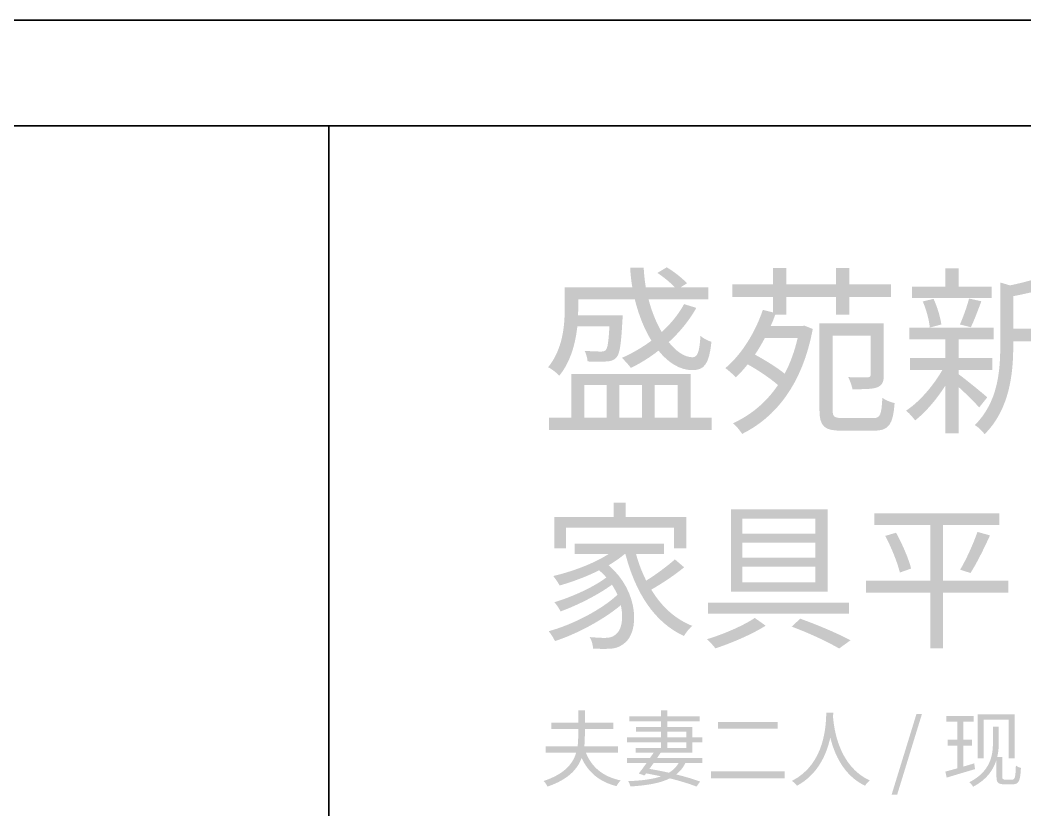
# Model space of a CAD drawing. Header units: millimetres. Extents: x -4600 to 229000, y -4300 to 19460.
# Drawn here: x 56231 to 60033, y 16471 to 19460 of the extents above; entities that cross this region are included whole.
import ezdxf

# ---------------------------------------------------------------- set-up
doc = ezdxf.new("R2010")
doc.units = ezdxf.units.MM
doc.header["$LTSCALE"] = 100
doc.layers.add('A-NOTE', color=7, linetype='Continuous', lineweight=18)
doc.layers.add('A-SHEET', color=7, linetype='Continuous', lineweight=35)

# ---------------------------------------------------------------- blocks, each defined once
blk = doc.blocks.new('A02_SHEET')
at = {"layer": 'A-NOTE'}
h = blk.add_hatch(color=256, dxfattribs=at)
edge = h.paths.add_edge_path()
edge.add_spline(control_points=[(18642.7, 18503.2), (18664.5, 18488.9), (18691.8, 18467.1), (18708.9, 18448.6)], knot_values=[0, 0, 0, 0, 1, 1, 1, 1], degree=3, periodic=0)
edge.add_line((18708.9, 18448.6), (18599, 18448.6))
edge.add_spline(control_points=[(18599, 18448.6), (18595, 18472.5), (18592.2, 18497.7), (18590.9, 18523)], knot_values=[0, 0, 0, 0, 1, 1, 1, 1], degree=3, periodic=0)
edge.add_line((18590.9, 18523), (18539.7, 18523))
edge.add_spline(control_points=[(18539.7, 18523), (18541.1, 18497.7), (18543.8, 18472.5), (18547.9, 18448.6)], knot_values=[0, 0, 0, 0, 1, 1, 1, 1], degree=3, periodic=0)
edge.add_line((18547.9, 18448.6), (18292.1, 18448.6))
edge.add_line((18292.1, 18448.6), (18292.1, 18366.8))
edge.add_spline(control_points=[(18292.1, 18366.8), (18292.1, 18302), (18283.9, 18213.3), (18229.3, 18146.5)], knot_values=[0, 0, 0, 0, 1, 1, 1, 1], degree=3, periodic=0)
edge.add_spline(control_points=[(18229.3, 18146.5), (18240.9, 18141), (18263.4, 18123.9), (18271.6, 18114.4)], knot_values=[0, 0, 0, 0, 1, 1, 1, 1], degree=3, periodic=0)
edge.add_spline(control_points=[(18271.6, 18114.4), (18314.6, 18166.9), (18333, 18237.9), (18339.8, 18300.6)], knot_values=[0, 0, 0, 0, 1, 1, 1, 1], degree=3, periodic=0)
edge.add_line((18339.8, 18300.6), (18461.3, 18300.6))
edge.add_spline(control_points=[(18461.3, 18300.6), (18457.8, 18242), (18454.4, 18218.8), (18447.6, 18211.9)], knot_values=[0, 0, 0, 0, 1, 1, 1, 1], degree=3, periodic=0)
edge.add_spline(control_points=[(18447.6, 18211.9), (18443.5, 18206.5), (18437.4, 18205.8), (18428.5, 18205.8), (18418.3, 18205.8), (18393.7, 18206.5), (18367.1, 18208.5)], knot_values=[0, 0, 0, 0, 1, 1, 1, 2, 2, 2, 2], degree=3, periodic=0)
edge.add_spline(control_points=[(18367.1, 18208.5), (18373.3, 18198.3), (18377.4, 18181.2), (18378.7, 18168.3)], knot_values=[0, 0, 0, 0, 1, 1, 1, 1], degree=3, periodic=0)
edge.add_spline(control_points=[(18378.7, 18168.3), (18408, 18166.9), (18436, 18166.9), (18450.3, 18168.3)], knot_values=[0, 0, 0, 0, 1, 1, 1, 1], degree=3, periodic=0)
edge.add_spline(control_points=[(18450.3, 18168.3), (18467.4, 18169), (18478.3, 18173.1), (18487.9, 18183.3)], knot_values=[0, 0, 0, 0, 1, 1, 1, 1], degree=3, periodic=0)
edge.add_spline(control_points=[(18487.9, 18183.3), (18500.8, 18198.3), (18505.6, 18234.4), (18510.4, 18323.8)], knot_values=[0, 0, 0, 0, 1, 1, 1, 1], degree=3, periodic=0)
edge.add_spline(control_points=[(18510.4, 18323.8), (18511.1, 18329.9), (18511.1, 18342.2), (18511.1, 18342.2)], knot_values=[0, 0, 0, 0, 1, 1, 1, 1], degree=3, periodic=0)
edge.add_line((18511.1, 18342.2), (18342.6, 18342.2))
edge.add_line((18342.6, 18342.2), (18343.2, 18366.1))
edge.add_line((18343.2, 18366.1), (18343.2, 18402.9))
edge.add_line((18343.2, 18402.9), (18557.4, 18402.9))
edge.add_spline(control_points=[(18557.4, 18402.9), (18571.8, 18343.6), (18593.6, 18290.4), (18620.2, 18246.7)], knot_values=[0, 0, 0, 0, 1, 1, 1, 1], degree=3, periodic=0)
edge.add_spline(control_points=[(18620.2, 18246.7), (18585.4, 18221.5), (18547.9, 18199), (18508.3, 18181.9)], knot_values=[0, 0, 0, 0, 1, 1, 1, 1], degree=3, periodic=0)
edge.add_spline(control_points=[(18508.3, 18181.9), (18518.6, 18172.4), (18535.6, 18153.3), (18542.4, 18143.7)], knot_values=[0, 0, 0, 0, 1, 1, 1, 1], degree=3, periodic=0)
edge.add_spline(control_points=[(18542.4, 18143.7), (18578.6, 18161.5), (18614.1, 18183.3), (18646.8, 18209.2)], knot_values=[0, 0, 0, 0, 1, 1, 1, 1], degree=3, periodic=0)
edge.add_spline(control_points=[(18646.8, 18209.2), (18684.3, 18162.8), (18728.6, 18135.5), (18774.4, 18135.5)], knot_values=[0, 0, 0, 0, 1, 1, 1, 1], degree=3, periodic=0)
edge.add_spline(control_points=[(18774.4, 18135.5), (18820.1, 18134.9), (18838.5, 18158), (18847.3, 18242.6)], knot_values=[0, 0, 0, 0, 1, 1, 1, 1], degree=3, periodic=0)
edge.add_spline(control_points=[(18847.3, 18242.6), (18833.7, 18246.7), (18816.6, 18255.6), (18805.7, 18265.1)], knot_values=[0, 0, 0, 0, 1, 1, 1, 1], degree=3, periodic=0)
edge.add_spline(control_points=[(18805.7, 18265.1), (18802.3, 18205.8), (18794.8, 18184.7), (18776.4, 18184)], knot_values=[0, 0, 0, 0, 1, 1, 1, 1], degree=3, periodic=0)
edge.add_spline(control_points=[(18776.4, 18184), (18746.4, 18184), (18714.3, 18205.1), (18685.7, 18241.3)], knot_values=[0, 0, 0, 0, 1, 1, 1, 1], degree=3, periodic=0)
edge.add_spline(control_points=[(18685.7, 18241.3), (18726.6, 18278.8), (18762.8, 18322.4), (18790, 18370.9)], knot_values=[0, 0, 0, 0, 1, 1, 1, 1], degree=3, periodic=0)
edge.add_line((18790, 18370.9), (18743.7, 18385.2))
edge.add_spline(control_points=[(18743.7, 18385.2), (18722.5, 18346.3), (18693.2, 18310.8), (18659.1, 18279.5)], knot_values=[0, 0, 0, 0, 1, 1, 1, 1], degree=3, periodic=0)
edge.add_spline(control_points=[(18659.1, 18279.5), (18639.3, 18313.6), (18621.6, 18355.9), (18609.3, 18402.9)], knot_values=[0, 0, 0, 0, 1, 1, 1, 1], degree=3, periodic=0)
edge.add_line((18609.3, 18402.9), (18835.1, 18402.9))
edge.add_line((18835.1, 18402.9), (18835.1, 18448.6))
edge.add_line((18835.1, 18448.6), (18730.7, 18448.6))
edge.add_line((18730.7, 18448.6), (18754.6, 18464.3))
edge.add_spline(control_points=[(18754.6, 18464.3), (18737.5, 18482.7), (18706.1, 18508), (18678.2, 18524.4)], knot_values=[0, 0, 0, 0, 1, 1, 1, 1], degree=3, periodic=0)
edge.add_line((18678.2, 18524.4), (18642.7, 18503.2))
h = blk.add_hatch(color=256, dxfattribs=at)
edge = h.paths.add_edge_path()
edge.add_line((19318, 18521.6), (19318, 18460.2))
edge.add_line((19318, 18460.2), (19131.1, 18460.2))
edge.add_line((19131.1, 18460.2), (19131.1, 18521.6))
edge.add_line((19131.1, 18521.6), (19080.6, 18521.6))
edge.add_line((19080.6, 18521.6), (19080.6, 18460.2))
edge.add_line((19080.6, 18460.2), (18926.5, 18460.2))
edge.add_line((18926.5, 18460.2), (18926.5, 18412.5))
edge.add_line((18926.5, 18412.5), (19080.6, 18412.5))
edge.add_line((19080.6, 18412.5), (19080.6, 18353.8))
edge.add_line((19080.6, 18353.8), (19041.7, 18363.4))
edge.add_spline(control_points=[(19041.7, 18363.4), (19012.4, 18276.1), (18960.6, 18194.2), (18899.9, 18143)], knot_values=[0, 0, 0, 0, 1, 1, 1, 1], degree=3, periodic=0)
edge.add_spline(control_points=[(18899.9, 18143), (18911.5, 18134.9), (18931.2, 18117.1), (18939.4, 18108.3)], knot_values=[0, 0, 0, 0, 1, 1, 1, 1], degree=3, periodic=0)
edge.add_spline(control_points=[(18939.4, 18108.3), (18955.1, 18122.6), (18970.1, 18139.6), (18984.4, 18157.4)], knot_values=[0, 0, 0, 0, 1, 1, 1, 1], degree=3, periodic=0)
edge.add_spline(control_points=[(18984.4, 18157.4), (19024.7, 18134.9), (19070.4, 18104.2), (19099, 18078.9)], knot_values=[0, 0, 0, 0, 1, 1, 1, 1], degree=3, periodic=0)
edge.add_spline(control_points=[(19099, 18078.9), (19054, 18012.8), (18996, 17965), (18928.5, 17934.3)], knot_values=[0, 0, 0, 0, 1, 1, 1, 1], degree=3, periodic=0)
edge.add_spline(control_points=[(18928.5, 17934.3), (18939.4, 17926.1), (18956.5, 17905.7), (18963.3, 17894.1)], knot_values=[0, 0, 0, 0, 1, 1, 1, 1], degree=3, periodic=0)
edge.add_spline(control_points=[(18963.3, 17894.1), (19091.5, 17957.5), (19191.8, 18083), (19230.7, 18291.1)], knot_values=[0, 0, 0, 0, 1, 1, 1, 1], degree=3, periodic=0)
edge.add_line((19230.7, 18291.1), (19198.6, 18304))
edge.add_line((19198.6, 18304), (19189.8, 18302))
edge.add_line((19189.8, 18302), (19071.1, 18302))
edge.add_spline(control_points=[(19071.1, 18302), (19077.9, 18316.3), (19083.4, 18330.6), (19088.8, 18345.6)], knot_values=[0, 0, 0, 0, 1, 1, 1, 1], degree=3, periodic=0)
edge.add_line((19088.8, 18345.6), (19131.1, 18345.6))
edge.add_line((19131.1, 18345.6), (19131.1, 18412.5))
edge.add_line((19131.1, 18412.5), (19318, 18412.5))
edge.add_line((19318, 18412.5), (19318, 18345.6))
edge.add_line((19318, 18345.6), (19368.5, 18345.6))
edge.add_line((19368.5, 18345.6), (19368.5, 18412.5))
edge.add_line((19368.5, 18412.5), (19526.1, 18412.5))
edge.add_line((19526.1, 18412.5), (19526.1, 18460.2))
edge.add_line((19526.1, 18460.2), (19368.5, 18460.2))
edge.add_line((19368.5, 18460.2), (19368.5, 18521.6))
edge.add_line((19368.5, 18521.6), (19318, 18521.6))
edge = h.paths.add_edge_path(flags=0)
edge.add_line((19255.9, 18312.2), (19255.9, 17985.5))
edge.add_spline(control_points=[(19255.9, 17985.5), (19255.9, 17922), (19275, 17906.3), (19339.8, 17906.3), (19353.5, 17906.3), (19448.3, 17906.3), (19463.3, 17906.3), (19519.2, 17906.3), (19534.2, 17930.2), (19540.4, 18010.7)], knot_values=[0, 0, 0, 0, 1, 1, 1, 2, 2, 2, 3, 3, 3, 3], degree=3, periodic=0)
edge.add_spline(control_points=[(19540.4, 18010.7), (19526.1, 18013.4), (19505.6, 18022.3), (19494, 18030.5)], knot_values=[0, 0, 0, 0, 1, 1, 1, 1], degree=3, periodic=0)
edge.add_spline(control_points=[(19494, 18030.5), (19490.6, 17967.1), (19486.5, 17954.1), (19459.9, 17954.1), (19439.4, 17954.1), (19359.6, 17954.1), (19344.6, 17954.1), (19311.2, 17954.1), (19305.7, 17958.9), (19305.7, 17985.5)], knot_values=[0, 0, 0, 0, 1, 1, 1, 2, 2, 2, 3, 3, 3, 3], degree=3, periodic=0)
edge.add_line((19305.7, 17985.5), (19305.7, 18265.8))
edge.add_line((19305.7, 18265.8), (19449.7, 18265.8))
edge.add_line((19449.7, 18265.8), (19449.7, 18119.2))
edge.add_spline(control_points=[(19449.7, 18119.2), (19449.7, 18111.7), (19447.6, 18108.9), (19438.7, 18108.3)], knot_values=[0, 0, 0, 0, 1, 1, 1, 1], degree=3, periodic=0)
edge.add_spline(control_points=[(19438.7, 18108.3), (19429.2, 18108.3), (19400.5, 18108.3), (19365.1, 18108.9)], knot_values=[0, 0, 0, 0, 1, 1, 1, 1], degree=3, periodic=0)
edge.add_spline(control_points=[(19365.1, 18108.9), (19371.2, 18095.3), (19378.7, 18076.2), (19380.8, 18063.2)], knot_values=[0, 0, 0, 0, 1, 1, 1, 1], degree=3, periodic=0)
edge.add_spline(control_points=[(19380.8, 18063.2), (19426.5, 18063.2), (19456.5, 18063.2), (19475.6, 18070.7)], knot_values=[0, 0, 0, 0, 1, 1, 1, 1], degree=3, periodic=0)
edge.add_spline(control_points=[(19475.6, 18070.7), (19494.7, 18078.9), (19499.5, 18093.2), (19499.5, 18118.5)], knot_values=[0, 0, 0, 0, 1, 1, 1, 1], degree=3, periodic=0)
edge.add_line((19499.5, 18118.5), (19499.5, 18312.2))
edge.add_line((19499.5, 18312.2), (19255.9, 18312.2))
edge = h.paths.add_edge_path(flags=0)
edge.add_line((19049.2, 18257), (19173.4, 18257))
edge.add_spline(control_points=[(19173.4, 18257), (19161.8, 18206.5), (19145.4, 18161.5), (19124.3, 18121.9)], knot_values=[0, 0, 0, 0, 1, 1, 1, 1], degree=3, periodic=0)
edge.add_spline(control_points=[(19124.3, 18121.9), (19095, 18145.8), (19050.6, 18173.1), (19011.7, 18194.2)], knot_values=[0, 0, 0, 0, 1, 1, 1, 1], degree=3, periodic=0)
edge.add_spline(control_points=[(19011.7, 18194.2), (19025.4, 18214), (19037.7, 18235.1), (19049.2, 18257)], knot_values=[0, 0, 0, 0, 1, 1, 1, 1], degree=3, periodic=0)
for points in [[(19732.7, 18520.3), (19732.7, 18451.4), (19605.9, 18451.4), (19605.9, 18408.4), (19907.4, 18408.4), (19907.4, 18451.4), (19782.5, 18451.4), (19782.5, 18520.3), (19732.7, 18520.3)], [(18252.2, 17580.2), (18252.2, 17461.4), (18296.6, 17461.4), (18296.6, 17539.4), (18706, 17539.4), (18706, 17461.4), (18751.7, 17461.4), (18751.7, 17580.2), (18522.3, 17580.2), (18522.3, 17634.2), (18476.7, 17634.2), (18476.7, 17580.2), (18252.2, 17580.2)], [(18834.5, 17256.1), (18834.5, 17214), (19367.5, 17214), (19367.5, 17256.1), (18834.5, 17256.1)], [(19528.9, 16528.8), (19549.9, 16528.8), (19643.7, 16834.1), (19623, 16834.1), (19528.9, 16528.8)], [(18871.8, 16803.7), (18871.8, 16778.3), (19097.4, 16778.3), (19097.4, 16803.7), (18871.8, 16803.7)], [(18845.4, 16617.6), (18845.4, 16591.3), (19124.1, 16591.3), (19124.1, 16617.6), (18845.4, 16617.6)]]:
    blk.add_hatch(color=256, dxfattribs=at).paths.add_polyline_path(points)
h = blk.add_hatch(color=256, dxfattribs=at)
edge = h.paths.add_edge_path()
edge.add_spline(control_points=[(20168.6, 18515.5), (20124.3, 18493), (20047.9, 18471.1), (19976.9, 18456.1)], knot_values=[0, 0, 0, 0, 1, 1, 1, 1], degree=3, periodic=0)
edge.add_line((19976.9, 18456.1), (19940.1, 18467.1))
edge.add_line((19940.1, 18467.1), (19940.1, 18228.3))
edge.add_spline(control_points=[(19940.1, 18228.3), (19940.1, 18132.1), (19931.2, 18014.1), (19843.9, 17927.5)], knot_values=[0, 0, 0, 0, 1, 1, 1, 1], degree=3, periodic=0)
edge.add_spline(control_points=[(19843.9, 17927.5), (19855.5, 17920.7), (19873.9, 17903.6), (19880.8, 17892.7)], knot_values=[0, 0, 0, 0, 1, 1, 1, 1], degree=3, periodic=0)
edge.add_spline(control_points=[(19880.8, 17892.7), (19976.3, 17987.5), (19989.2, 18125.3), (19989.2, 18227.6)], knot_values=[0, 0, 0, 0, 1, 1, 1, 1], degree=3, periodic=0)
edge.add_line((19989.2, 18227.6), (19989.2, 18244.7))
edge.add_line((19989.2, 18244.7), (20092.2, 18244.7))
edge.add_line((20092.2, 18244.7), (20092.2, 17898.8))
edge.add_line((20092.2, 17898.8), (20141.3, 17898.8))
edge.add_line((20141.3, 17898.8), (20141.3, 18244.7))
edge.add_line((20141.3, 18244.7), (20219.1, 18244.7))
edge.add_line((20219.1, 18244.7), (20219.1, 18292.4))
edge.add_line((20219.1, 18292.4), (19989.2, 18292.4))
edge.add_line((19989.2, 18292.4), (19989.2, 18415.2))
edge.add_spline(control_points=[(19989.2, 18415.2), (20065.6, 18430.2), (20151.6, 18451.4), (20210.2, 18478)], knot_values=[0, 0, 0, 0, 1, 1, 1, 1], degree=3, periodic=0)
edge.add_line((20210.2, 18478), (20168.6, 18515.5))
h = blk.add_hatch(color=256, dxfattribs=at)
edge = h.paths.add_edge_path()
edge.add_spline(control_points=[(19646.8, 18395.4), (19660.4, 18364.7), (19671.4, 18323.1), (19673.4, 18296.5)], knot_values=[0, 0, 0, 0, 1, 1, 1, 1], degree=3, periodic=0)
edge.add_line((19673.4, 18296.5), (19717.1, 18308.1))
edge.add_spline(control_points=[(19717.1, 18308.1), (19713.6, 18334.7), (19702, 18375), (19687.7, 18405)], knot_values=[0, 0, 0, 0, 1, 1, 1, 1], degree=3, periodic=0)
edge.add_line((19687.7, 18405), (19646.8, 18395.4))
h = blk.add_hatch(color=256, dxfattribs=at)
edge = h.paths.add_edge_path()
edge.add_spline(control_points=[(19822.1, 18406.3), (19814.6, 18377.7), (19799.6, 18334.7), (19787.3, 18308.1)], knot_values=[0, 0, 0, 0, 1, 1, 1, 1], degree=3, periodic=0)
edge.add_line((19787.3, 18308.1), (19828.9, 18297.9))
edge.add_spline(control_points=[(19828.9, 18297.9), (19841.2, 18323.1), (19855.5, 18361.3), (19868.5, 18396.1)], knot_values=[0, 0, 0, 0, 1, 1, 1, 1], degree=3, periodic=0)
edge.add_line((19868.5, 18396.1), (19822.1, 18406.3))
h = blk.add_hatch(color=256, dxfattribs=at)
edge = h.paths.add_edge_path()
edge.add_line((19596.3, 18295.8), (19596.3, 18252.2))
edge.add_line((19596.3, 18252.2), (19732.7, 18252.2))
edge.add_line((19732.7, 18252.2), (19732.7, 18181.2))
edge.add_line((19732.7, 18181.2), (19598.4, 18181.2))
edge.add_line((19598.4, 18181.2), (19598.4, 18136.2))
edge.add_line((19598.4, 18136.2), (19721.1, 18136.2))
edge.add_spline(control_points=[(19721.1, 18136.2), (19687, 18076.2), (19632.5, 18013.4), (19583.4, 17982.1)], knot_values=[0, 0, 0, 0, 1, 1, 1, 1], degree=3, periodic=0)
edge.add_spline(control_points=[(19583.4, 17982.1), (19594.3, 17973.9), (19609.3, 17956.8), (19618.1, 17945.2)], knot_values=[0, 0, 0, 0, 1, 1, 1, 1], degree=3, periodic=0)
edge.add_spline(control_points=[(19618.1, 17945.2), (19657, 17975.9), (19699.3, 18024.4), (19732.7, 18077.6)], knot_values=[0, 0, 0, 0, 1, 1, 1, 1], degree=3, periodic=0)
edge.add_line((19732.7, 18077.6), (19732.7, 17896.8))
edge.add_line((19732.7, 17896.8), (19782.5, 17896.8))
edge.add_line((19782.5, 17896.8), (19782.5, 18071.4))
edge.add_spline(control_points=[(19782.5, 18071.4), (19811.2, 18045.5), (19845.3, 18011.4), (19860.3, 17994.3)], knot_values=[0, 0, 0, 0, 1, 1, 1, 1], degree=3, periodic=0)
edge.add_line((19860.3, 17994.3), (19891, 18032.5))
edge.add_spline(control_points=[(19891, 18032.5), (19874.6, 18046.9), (19808.5, 18101.4), (19782.5, 18119.8)], knot_values=[0, 0, 0, 0, 1, 1, 1, 1], degree=3, periodic=0)
edge.add_line((19782.5, 18119.8), (19782.5, 18136.2))
edge.add_line((19782.5, 18136.2), (19910.1, 18136.2))
edge.add_line((19910.1, 18136.2), (19910.1, 18181.2))
edge.add_line((19910.1, 18181.2), (19782.5, 18181.2))
edge.add_line((19782.5, 18181.2), (19782.5, 18252.2))
edge.add_line((19782.5, 18252.2), (19915.6, 18252.2))
edge.add_line((19915.6, 18252.2), (19915.6, 18295.8))
edge.add_line((19915.6, 18295.8), (19596.3, 18295.8))
h = blk.add_hatch(color=256, dxfattribs=at)
h.paths.add_polyline_path([(18317.3, 18121.2), (18317.3, 17956.1), (18232.7, 17956.1), (18232.7, 17909.1), (18848.7, 17909.1), (18848.7, 17956.1), (18768.9, 17956.1), (18768.9, 18121.2), (18317.3, 18121.2)])
h.paths.add_polyline_path([(18632.5, 17956.1), (18632.5, 18079.6), (18719.1, 18079.6), (18719.1, 17956.1), (18632.5, 17956.1)], flags=0)
h.paths.add_polyline_path([(18498.8, 17956.1), (18498.8, 18079.6), (18584.7, 18079.6), (18584.7, 17956.1), (18498.8, 17956.1)], flags=0)
h.paths.add_polyline_path([(18365.8, 17956.1), (18365.8, 18079.6), (18451, 18079.6), (18451, 17956.1), (18365.8, 17956.1)], flags=0)
h = blk.add_hatch(color=256, dxfattribs=at)
h.paths.add_polyline_path([(18920.9, 17609), (18920.9, 17297.5), (19286.5, 17297.5), (19286.5, 17609), (18920.9, 17609)])
h.paths.add_polyline_path([(18964.7, 17391.1), (19240.3, 17391.1), (19240.3, 17332.9), (18964.7, 17332.9), (18964.7, 17391.1)], flags=0)
h.paths.add_polyline_path([(18964.7, 17482.4), (19240.3, 17482.4), (19240.3, 17425.3), (18964.7, 17425.3), (18964.7, 17482.4)], flags=0)
h.paths.add_polyline_path([(18964.7, 17573), (19240.3, 17573), (19240.3, 17516.6), (18964.7, 17516.6), (18964.7, 17573)], flags=0)
h = blk.add_hatch(color=256, dxfattribs=at)
h.paths.add_polyline_path([(19431.8, 17338.9), (19431.8, 17293.9), (19676.1, 17293.9), (19676.1, 17082.6), (19722.9, 17082.6), (19722.9, 17293.9), (19970.2, 17293.9), (19970.2, 17338.9), (19722.9, 17338.9), (19722.9, 17549), (19936.6, 17549), (19936.6, 17594), (19463.6, 17594), (19463.6, 17549), (19676.1, 17549), (19676.1, 17338.9), (19431.8, 17338.9)])
edge = h.paths.add_edge_path(flags=0)
edge.add_spline(control_points=[(19853.8, 17523.2), (19838.7, 17479.4), (19811.1, 17418.1), (19788.3, 17380.3)], knot_values=[0, 0, 0, 0, 1, 1, 1, 1], degree=3, periodic=0)
edge.add_line((19788.3, 17380.3), (19827.3, 17367.7))
edge.add_spline(control_points=[(19827.3, 17367.7), (19850.8, 17403.7), (19879, 17461.4), (19901.2, 17510)], knot_values=[0, 0, 0, 0, 1, 1, 1, 1], degree=3, periodic=0)
edge.add_line((19901.2, 17510), (19853.8, 17523.2))
edge = h.paths.add_edge_path(flags=0)
edge.add_spline(control_points=[(19505, 17508.2), (19528.4, 17463.8), (19551.8, 17405.5), (19560.2, 17369.5)], knot_values=[0, 0, 0, 0, 1, 1, 1, 1], degree=3, periodic=0)
edge.add_line((19560.2, 17369.5), (19602.8, 17384.5))
edge.add_spline(control_points=[(19602.8, 17384.5), (19594.4, 17419.3), (19569.8, 17477), (19545.8, 17520.2)], knot_values=[0, 0, 0, 0, 1, 1, 1, 1], degree=3, periodic=0)
edge.add_line((19545.8, 17520.2), (19505, 17508.2))
h = blk.add_hatch(color=256, dxfattribs=at)
edge = h.paths.add_edge_path()
edge.add_spline(control_points=[(18709, 17419.3), (18681.4, 17394.7), (18638.2, 17362.3), (18600.4, 17338.9)], knot_values=[0, 0, 0, 0, 1, 1, 1, 1], degree=3, periodic=0)
edge.add_spline(control_points=[(18600.4, 17338.9), (18584.8, 17370.1), (18571.6, 17403.7), (18562, 17439.7)], knot_values=[0, 0, 0, 0, 1, 1, 1, 1], degree=3, periodic=0)
edge.add_line((18562, 17439.7), (18667.6, 17439.7))
edge.add_line((18667.6, 17439.7), (18667.6, 17478.8))
edge.add_line((18667.6, 17478.8), (18329.1, 17478.8))
edge.add_line((18329.1, 17478.8), (18329.1, 17439.7))
edge.add_line((18329.1, 17439.7), (18458.7, 17439.7))
edge.add_spline(control_points=[(18458.7, 17439.7), (18401.1, 17403.1), (18321.9, 17373.7), (18248.6, 17356.3)], knot_values=[0, 0, 0, 0, 1, 1, 1, 1], degree=3, periodic=0)
edge.add_spline(control_points=[(18248.6, 17356.3), (18255.8, 17347.9), (18268.4, 17329.3), (18272.6, 17320.3)], knot_values=[0, 0, 0, 0, 1, 1, 1, 1], degree=3, periodic=0)
edge.add_spline(control_points=[(18272.6, 17320.3), (18321.9, 17334.7), (18374.7, 17353.9), (18422.1, 17377.9)], knot_values=[0, 0, 0, 0, 1, 1, 1, 1], degree=3, periodic=0)
edge.add_spline(control_points=[(18422.1, 17377.9), (18432.3, 17369.5), (18441.3, 17359.9), (18449.7, 17350.9)], knot_values=[0, 0, 0, 0, 1, 1, 1, 1], degree=3, periodic=0)
edge.add_spline(control_points=[(18449.7, 17350.9), (18402.9, 17314.9), (18317.1, 17275.9), (18252.8, 17257.3)], knot_values=[0, 0, 0, 0, 1, 1, 1, 1], degree=3, periodic=0)
edge.add_spline(control_points=[(18252.8, 17257.3), (18261.2, 17248.3), (18271.4, 17232.6), (18276.2, 17222.4)], knot_values=[0, 0, 0, 0, 1, 1, 1, 1], degree=3, periodic=0)
edge.add_spline(control_points=[(18276.2, 17222.4), (18338.7, 17244.7), (18419.1, 17285.5), (18470.7, 17323.3)], knot_values=[0, 0, 0, 0, 1, 1, 1, 1], degree=3, periodic=0)
edge.add_spline(control_points=[(18470.7, 17323.3), (18479.1, 17310.7), (18485.7, 17298.1), (18491.7, 17285.5)], knot_values=[0, 0, 0, 0, 1, 1, 1, 1], degree=3, periodic=0)
edge.add_spline(control_points=[(18491.7, 17285.5), (18431.7, 17229), (18321.9, 17172), (18231.2, 17147.4)], knot_values=[0, 0, 0, 0, 1, 1, 1, 1], degree=3, periodic=0)
edge.add_spline(control_points=[(18231.2, 17147.4), (18240.2, 17137.8), (18249.8, 17121), (18255.2, 17110.2)], knot_values=[0, 0, 0, 0, 1, 1, 1, 1], degree=3, periodic=0)
edge.add_spline(control_points=[(18255.2, 17110.2), (18338.7, 17137.2), (18438.9, 17191.2), (18504.3, 17245.9)], knot_values=[0, 0, 0, 0, 1, 1, 1, 1], degree=3, periodic=0)
edge.add_spline(control_points=[(18504.3, 17245.9), (18516.3, 17194.2), (18506.7, 17149.8), (18483.9, 17134.2)], knot_values=[0, 0, 0, 0, 1, 1, 1, 1], degree=3, periodic=0)
edge.add_spline(control_points=[(18483.9, 17134.2), (18471.9, 17124), (18459.3, 17122.2), (18443.1, 17122.2), (18429.3, 17122.2), (18408.9, 17123.4), (18386.7, 17125.2)], knot_values=[0, 0, 0, 0, 1, 1, 1, 2, 2, 2, 2], degree=3, periodic=0)
edge.add_spline(control_points=[(18386.7, 17125.2), (18394.5, 17112.6), (18398.7, 17094.6), (18399.3, 17082)], knot_values=[0, 0, 0, 0, 1, 1, 1, 1], degree=3, periodic=0)
edge.add_spline(control_points=[(18399.3, 17082), (18418.5, 17080.8), (18437.1, 17080.2), (18451.5, 17080.8)], knot_values=[0, 0, 0, 0, 1, 1, 1, 1], degree=3, periodic=0)
edge.add_spline(control_points=[(18451.5, 17080.8), (18479.1, 17080.8), (18495.9, 17085), (18516.3, 17100.6)], knot_values=[0, 0, 0, 0, 1, 1, 1, 1], degree=3, periodic=0)
edge.add_spline(control_points=[(18516.3, 17100.6), (18575.2, 17142), (18574.6, 17297.5), (18458.1, 17397.1)], knot_values=[0, 0, 0, 0, 1, 1, 1, 1], degree=3, periodic=0)
edge.add_spline(control_points=[(18458.1, 17397.1), (18480.9, 17410.3), (18501.3, 17424.7), (18519.3, 17439.7)], knot_values=[0, 0, 0, 0, 1, 1, 1, 1], degree=3, periodic=0)
edge.add_line((18519.3, 17439.7), (18521.7, 17439.7))
edge.add_spline(control_points=[(18521.7, 17439.7), (18559, 17296.3), (18629.2, 17181.6), (18743.2, 17129.4)], knot_values=[0, 0, 0, 0, 1, 1, 1, 1], degree=3, periodic=0)
edge.add_spline(control_points=[(18743.2, 17129.4), (18749.8, 17141.4), (18764.3, 17158.8), (18774.5, 17167.8)], knot_values=[0, 0, 0, 0, 1, 1, 1, 1], degree=3, periodic=0)
edge.add_spline(control_points=[(18774.5, 17167.8), (18709, 17193.6), (18657.4, 17242.3), (18619.6, 17304.7)], knot_values=[0, 0, 0, 0, 1, 1, 1, 1], degree=3, periodic=0)
edge.add_spline(control_points=[(18619.6, 17304.7), (18659.2, 17327.5), (18707.8, 17359.3), (18743.8, 17389.3)], knot_values=[0, 0, 0, 0, 1, 1, 1, 1], degree=3, periodic=0)
edge.add_line((18743.8, 17389.3), (18709, 17419.3))
h = blk.add_hatch(color=256, dxfattribs=at)
edge = h.paths.add_edge_path()
edge.add_spline(control_points=[(19011, 17197.8), (18970.8, 17169.6), (18892.7, 17136), (18830.9, 17117.4)], knot_values=[0, 0, 0, 0, 1, 1, 1, 1], degree=3, periodic=0)
edge.add_spline(control_points=[(18830.9, 17117.4), (18841.1, 17107.8), (18855.5, 17091.6), (18862.1, 17082.6)], knot_values=[0, 0, 0, 0, 1, 1, 1, 1], degree=3, periodic=0)
edge.add_spline(control_points=[(18862.1, 17082.6), (18923.3, 17102.4), (19001.4, 17136), (19052.4, 17168.4)], knot_values=[0, 0, 0, 0, 1, 1, 1, 1], degree=3, periodic=0)
edge.add_line((19052.4, 17168.4), (19011, 17197.8))
h = blk.add_hatch(color=256, dxfattribs=at)
edge = h.paths.add_edge_path()
edge.add_spline(control_points=[(19150.8, 17164.8), (19218.7, 17139.6), (19288.9, 17106.6), (19330.3, 17082)], knot_values=[0, 0, 0, 0, 1, 1, 1, 1], degree=3, periodic=0)
edge.add_line((19330.3, 17082), (19373.5, 17113.2))
edge.add_spline(control_points=[(19373.5, 17113.2), (19327.3, 17137.8), (19252.3, 17170.2), (19183.2, 17194.8)], knot_values=[0, 0, 0, 0, 1, 1, 1, 1], degree=3, periodic=0)
edge.add_line((19183.2, 17194.8), (19150.8, 17164.8))
h = blk.add_hatch(color=256, dxfattribs=at)
edge = h.paths.add_edge_path()
edge.add_line((18343.1, 16848.6), (18343.1, 16800.9))
edge.add_line((18343.1, 16800.9), (18241.7, 16800.9))
edge.add_line((18241.7, 16800.9), (18241.7, 16777))
edge.add_line((18241.7, 16777), (18343.1, 16777))
edge.add_line((18343.1, 16777), (18343.1, 16751))
edge.add_spline(control_points=[(18343.1, 16751), (18343.1, 16738.1), (18342.5, 16725.3), (18340.9, 16712.4)], knot_values=[0, 0, 0, 0, 1, 1, 1, 1], degree=3, periodic=0)
edge.add_line((18340.9, 16712.4), (18220.4, 16712.4))
edge.add_line((18220.4, 16712.4), (18220.4, 16688.2))
edge.add_line((18220.4, 16688.2), (18335.6, 16688.2))
edge.add_spline(control_points=[(18335.6, 16688.2), (18323.3, 16646.2), (18291.3, 16607), (18212.2, 16580.6)], knot_values=[0, 0, 0, 0, 1, 1, 1, 1], degree=3, periodic=0)
edge.add_spline(control_points=[(18212.2, 16580.6), (18217.3, 16575.9), (18224.2, 16565.5), (18227, 16559.6)], knot_values=[0, 0, 0, 0, 1, 1, 1, 1], degree=3, periodic=0)
edge.add_spline(control_points=[(18227, 16559.6), (18304.5, 16585.9), (18340.3, 16624.8), (18355.9, 16667.8)], knot_values=[0, 0, 0, 0, 1, 1, 1, 1], degree=3, periodic=0)
edge.add_spline(control_points=[(18355.9, 16667.8), (18381.7, 16612.9), (18423.4, 16577.5), (18488, 16561.2)], knot_values=[0, 0, 0, 0, 1, 1, 1, 1], degree=3, periodic=0)
edge.add_spline(control_points=[(18488, 16561.2), (18491.5, 16567.7), (18498.1, 16577.8), (18503.7, 16582.8)], knot_values=[0, 0, 0, 0, 1, 1, 1, 1], degree=3, periodic=0)
edge.add_spline(control_points=[(18503.7, 16582.8), (18436.9, 16596.9), (18393.9, 16633.3), (18372, 16688.2)], knot_values=[0, 0, 0, 0, 1, 1, 1, 1], degree=3, periodic=0)
edge.add_line((18372, 16688.2), (18493.7, 16688.2))
edge.add_line((18493.7, 16688.2), (18493.7, 16712.4))
edge.add_line((18493.7, 16712.4), (18366.3, 16712.4))
edge.add_spline(control_points=[(18366.3, 16712.4), (18367.6, 16725.3), (18368.2, 16738.1), (18368.2, 16751)], knot_values=[0, 0, 0, 0, 1, 1, 1, 1], degree=3, periodic=0)
edge.add_line((18368.2, 16751), (18368.2, 16777))
edge.add_line((18368.2, 16777), (18475.8, 16777))
edge.add_line((18475.8, 16777), (18475.8, 16800.9))
edge.add_line((18475.8, 16800.9), (18368.2, 16800.9))
edge.add_line((18368.2, 16800.9), (18368.2, 16848.6))
edge.add_line((18368.2, 16848.6), (18343.1, 16848.6))
h = blk.add_hatch(color=256, dxfattribs=at)
edge = h.paths.add_edge_path()
edge.add_line((18528.2, 16667.5), (18528.2, 16648.4))
edge.add_line((18528.2, 16648.4), (18601.6, 16648.4))
edge.add_spline(control_points=[(18601.6, 16648.4), (18591.3, 16633.9), (18580.9, 16619.8), (18572.1, 16609.2)], knot_values=[0, 0, 0, 0, 1, 1, 1, 1], degree=3, periodic=0)
edge.add_line((18572.1, 16609.2), (18593.8, 16601.3))
edge.add_line((18593.8, 16601.3), (18600.1, 16609.5))
edge.add_spline(control_points=[(18600.1, 16609.5), (18619.2, 16606), (18638.3, 16602.3), (18656.5, 16598.2)], knot_values=[0, 0, 0, 0, 1, 1, 1, 1], degree=3, periodic=0)
edge.add_spline(control_points=[(18656.5, 16598.2), (18625.2, 16587.5), (18584.4, 16582.2), (18532.3, 16580)], knot_values=[0, 0, 0, 0, 1, 1, 1, 1], degree=3, periodic=0)
edge.add_spline(control_points=[(18532.3, 16580), (18535.7, 16574.6), (18538.9, 16566.8), (18540.8, 16559.9)], knot_values=[0, 0, 0, 0, 1, 1, 1, 1], degree=3, periodic=0)
edge.add_spline(control_points=[(18540.8, 16559.9), (18605.1, 16564), (18654.4, 16572.8), (18689.8, 16590.6)], knot_values=[0, 0, 0, 0, 1, 1, 1, 1], degree=3, periodic=0)
edge.add_spline(control_points=[(18689.8, 16590.6), (18729.3, 16580.6), (18764.5, 16569.9), (18790.8, 16559.6)], knot_values=[0, 0, 0, 0, 1, 1, 1, 1], degree=3, periodic=0)
edge.add_line((18790.8, 16559.6), (18804.3, 16578.4))
edge.add_spline(control_points=[(18804.3, 16578.4), (18780.5, 16587.5), (18748.8, 16596.9), (18713.7, 16605.4)], knot_values=[0, 0, 0, 0, 1, 1, 1, 1], degree=3, periodic=0)
edge.add_spline(control_points=[(18713.7, 16605.4), (18728.7, 16617), (18740, 16631.1), (18748.2, 16648.4)], knot_values=[0, 0, 0, 0, 1, 1, 1, 1], degree=3, periodic=0)
edge.add_line((18748.2, 16648.4), (18813.4, 16648.4))
edge.add_line((18813.4, 16648.4), (18813.4, 16667.5))
edge.add_line((18813.4, 16667.5), (18641.5, 16667.5))
edge.add_line((18641.5, 16667.5), (18655.6, 16688.5))
edge.add_line((18655.6, 16688.5), (18775.5, 16688.5))
edge.add_line((18775.5, 16688.5), (18775.5, 16727.5))
edge.add_line((18775.5, 16727.5), (18813.4, 16727.5))
edge.add_line((18813.4, 16727.5), (18813.4, 16746.3))
edge.add_line((18813.4, 16746.3), (18775.5, 16746.3))
edge.add_line((18775.5, 16746.3), (18775.5, 16784.9))
edge.add_line((18775.5, 16784.9), (18680.1, 16784.9))
edge.add_line((18680.1, 16784.9), (18680.1, 16806.2))
edge.add_line((18680.1, 16806.2), (18802.8, 16806.2))
edge.add_line((18802.8, 16806.2), (18802.8, 16825))
edge.add_line((18802.8, 16825), (18680.1, 16825))
edge.add_line((18680.1, 16825), (18680.1, 16848.6))
edge.add_line((18680.1, 16848.6), (18656.5, 16848.6))
edge.add_line((18656.5, 16848.6), (18656.5, 16825))
edge.add_line((18656.5, 16825), (18537, 16825))
edge.add_line((18537, 16825), (18537, 16806.2))
edge.add_line((18537, 16806.2), (18656.5, 16806.2))
edge.add_line((18656.5, 16806.2), (18656.5, 16784.9))
edge.add_line((18656.5, 16784.9), (18562.1, 16784.9))
edge.add_line((18562.1, 16784.9), (18562.1, 16767.3))
edge.add_line((18562.1, 16767.3), (18656.5, 16767.3))
edge.add_line((18656.5, 16767.3), (18656.5, 16746.3))
edge.add_line((18656.5, 16746.3), (18528.2, 16746.3))
edge.add_line((18528.2, 16746.3), (18528.2, 16727.5))
edge.add_line((18528.2, 16727.5), (18656.5, 16727.5))
edge.add_line((18656.5, 16727.5), (18656.5, 16706.1))
edge.add_line((18656.5, 16706.1), (18560.2, 16706.1))
edge.add_line((18560.2, 16706.1), (18560.2, 16688.5))
edge.add_line((18560.2, 16688.5), (18628.9, 16688.5))
edge.add_line((18628.9, 16688.5), (18614.8, 16667.5))
edge.add_line((18614.8, 16667.5), (18528.2, 16667.5))
edge = h.paths.add_edge_path(flags=0)
edge.add_line((18628.3, 16648.4), (18722.8, 16648.4))
edge.add_spline(control_points=[(18722.8, 16648.4), (18714, 16633.3), (18702, 16621.4), (18686.4, 16612)], knot_values=[0, 0, 0, 0, 1, 1, 1, 1], degree=3, periodic=0)
edge.add_spline(control_points=[(18686.4, 16612), (18662.5, 16617.3), (18637.4, 16622.3), (18612.6, 16626.4)], knot_values=[0, 0, 0, 0, 1, 1, 1, 1], degree=3, periodic=0)
edge.add_line((18612.6, 16626.4), (18628.3, 16648.4))
h.paths.add_polyline_path([(18680.1, 16727.5), (18752.3, 16727.5), (18752.3, 16706.1), (18680.1, 16706.1), (18680.1, 16727.5)], flags=0)
h.paths.add_polyline_path([(18680.1, 16746.3), (18680.1, 16767.3), (18752.3, 16767.3), (18752.3, 16746.3), (18680.1, 16746.3)], flags=0)
h = blk.add_hatch(color=256, dxfattribs=at)
edge = h.paths.add_edge_path()
edge.add_spline(control_points=[(19281.9, 16838.8), (19280, 16797.4), (19280, 16646.5), (19151.7, 16580.9)], knot_values=[0, 0, 0, 0, 1, 1, 1, 1], degree=3, periodic=0)
edge.add_spline(control_points=[(19151.7, 16580.9), (19159.2, 16575.9), (19166.8, 16568.7), (19170.8, 16562.7)], knot_values=[0, 0, 0, 0, 1, 1, 1, 1], degree=3, periodic=0)
edge.add_spline(control_points=[(19170.8, 16562.7), (19250.8, 16606), (19283.2, 16682), (19297, 16745.3)], knot_values=[0, 0, 0, 0, 1, 1, 1, 1], degree=3, periodic=0)
edge.add_spline(control_points=[(19297, 16745.3), (19312.3, 16682), (19347.5, 16601.6), (19428.4, 16562.7)], knot_values=[0, 0, 0, 0, 1, 1, 1, 1], degree=3, periodic=0)
edge.add_spline(control_points=[(19428.4, 16562.7), (19432.2, 16569), (19439.4, 16577.2), (19446.6, 16582.5)], knot_values=[0, 0, 0, 0, 1, 1, 1, 1], degree=3, periodic=0)
edge.add_spline(control_points=[(19446.6, 16582.5), (19326.8, 16637.1), (19310.2, 16784.2), (19307.3, 16824.7)], knot_values=[0, 0, 0, 0, 1, 1, 1, 1], degree=3, periodic=0)
edge.add_line((19307.3, 16824.7), (19308.3, 16838.8))
edge.add_line((19308.3, 16838.8), (19281.9, 16838.8))
h = blk.add_hatch(color=256, dxfattribs=at)
edge = h.paths.add_edge_path()
edge.add_line((19732.2, 16616.4), (19737.5, 16593.5))
edge.add_spline(control_points=[(19737.5, 16593.5), (19767.3, 16602.6), (19807.2, 16614.5), (19844.5, 16625.5)], knot_values=[0, 0, 0, 0, 1, 1, 1, 1], degree=3, periodic=0)
edge.add_line((19844.5, 16625.5), (19841.7, 16647.4))
edge.add_line((19841.7, 16647.4), (19800.6, 16635.2))
edge.add_line((19800.6, 16635.2), (19800.6, 16714.6))
edge.add_line((19800.6, 16714.6), (19833.5, 16714.6))
edge.add_line((19833.5, 16714.6), (19833.5, 16736.6))
edge.add_line((19833.5, 16736.6), (19800.6, 16736.6))
edge.add_line((19800.6, 16736.6), (19800.6, 16805.3))
edge.add_line((19800.6, 16805.3), (19839.8, 16805.3))
edge.add_line((19839.8, 16805.3), (19839.8, 16827.2))
edge.add_line((19839.8, 16827.2), (19735.9, 16827.2))
edge.add_line((19735.9, 16827.2), (19735.9, 16805.3))
edge.add_line((19735.9, 16805.3), (19778, 16805.3))
edge.add_line((19778, 16805.3), (19778, 16736.6))
edge.add_line((19778, 16736.6), (19740.7, 16736.6))
edge.add_line((19740.7, 16736.6), (19740.7, 16714.6))
edge.add_line((19740.7, 16714.6), (19778, 16714.6))
edge.add_line((19778, 16714.6), (19778, 16628.6))
edge.add_spline(control_points=[(19778, 16628.6), (19760.7, 16623.9), (19745, 16619.5), (19732.2, 16616.4)], knot_values=[0, 0, 0, 0, 1, 1, 1, 1], degree=3, periodic=0)
h = blk.add_hatch(color=256, dxfattribs=at)
edge = h.paths.add_edge_path()
edge.add_line((19912.3, 16785.8), (19912.3, 16725.3))
edge.add_spline(control_points=[(19912.3, 16725.3), (19912.3, 16676), (19902.3, 16616.7), (19822.9, 16575.9)], knot_values=[0, 0, 0, 0, 1, 1, 1, 1], degree=3, periodic=0)
edge.add_spline(control_points=[(19822.9, 16575.9), (19827.6, 16572.4), (19835.1, 16563.7), (19837.6, 16559)], knot_values=[0, 0, 0, 0, 1, 1, 1, 1], degree=3, periodic=0)
edge.add_spline(control_points=[(19837.6, 16559), (19889.7, 16586.3), (19914.5, 16623.6), (19925.8, 16661.2)], knot_values=[0, 0, 0, 0, 1, 1, 1, 1], degree=3, periodic=0)
edge.add_line((19925.8, 16661.2), (19925.8, 16595))
edge.add_spline(control_points=[(19925.8, 16595), (19925.8, 16573.7), (19933.9, 16568.1), (19955.9, 16568.1)], knot_values=[0, 0, 0, 0, 1, 1, 1, 1], degree=3, periodic=0)
edge.add_line((19955.9, 16568.1), (19984.8, 16568.1))
edge.add_spline(control_points=[(19984.8, 16568.1), (20011.8, 16568.1), (20015.5, 16580.6), (20018.3, 16630.2)], knot_values=[0, 0, 0, 0, 1, 1, 1, 1], degree=3, periodic=0)
edge.add_spline(control_points=[(20018.3, 16630.2), (20012.4, 16631.4), (20004.9, 16634.9), (19999.2, 16639.6)], knot_values=[0, 0, 0, 0, 1, 1, 1, 1], degree=3, periodic=0)
edge.add_spline(control_points=[(19999.2, 16639.6), (19997.6, 16594.7), (19995.8, 16585.9), (19984.8, 16585.9)], knot_values=[0, 0, 0, 0, 1, 1, 1, 1], degree=3, periodic=0)
edge.add_line((19984.8, 16585.9), (19959, 16585.9))
edge.add_spline(control_points=[(19959, 16585.9), (19950.3, 16585.9), (19947.7, 16588.1), (19947.7, 16597.2)], knot_values=[0, 0, 0, 0, 1, 1, 1, 1], degree=3, periodic=0)
edge.add_line((19947.7, 16597.2), (19947.7, 16671.6))
edge.add_line((19947.7, 16671.6), (19928.6, 16671.6))
edge.add_spline(control_points=[(19928.6, 16671.6), (19933, 16689.8), (19934.3, 16708), (19934.3, 16724.6)], knot_values=[0, 0, 0, 0, 1, 1, 1, 1], degree=3, periodic=0)
edge.add_line((19934.3, 16724.6), (19934.3, 16785.8))
edge.add_line((19934.3, 16785.8), (19912.3, 16785.8))
h.paths.add_polyline_path([(19854.2, 16833.2), (19854.2, 16666.3), (19876.8, 16666.3), (19876.8, 16812.5), (19971.9, 16812.5), (19971.9, 16666.3), (19995.1, 16666.3), (19995.1, 16833.2), (19854.2, 16833.2)], flags=0)
at = {"layer": 'A-SHEET'}
blk.add_line((17400, -3900), (17400, 19060), dxfattribs=at)
for points in [[(-4600, -4300), (29000, -4300), (29000, 19460), (-4600, 19460)], [(-4200, -3900), (28600, -3900), (28600, 19060), (-4200, 19060)]]:
    blk.add_lwpolyline(points, close=True, dxfattribs=at)

msp = doc.modelspace()

# ---------------------------------------------------------------- block references
msp.add_blockref('A02_SHEET', (40000, 0))

doc.saveas('drawing.dxf')
